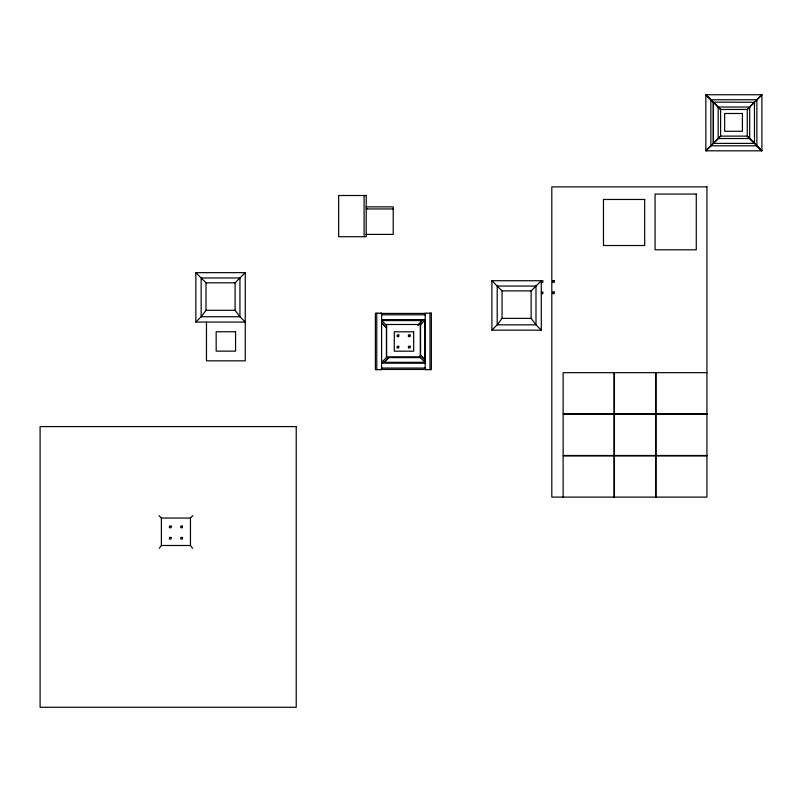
<?xml version="1.0" encoding="UTF-8"?>
<svg xmlns="http://www.w3.org/2000/svg" width="802" height="802" viewBox="0 0 802 802"><rect width="100%" height="100%" fill="white"/><g stroke="black" fill="none" stroke-linecap="round" stroke-linejoin="round"><path stroke-width="1.2" d="M195.838 272.65L206.004 282.815L206.004 310.284L201.162 316.75L195.838 322.063L195.838 272.65L245.252 272.65L245.252 360.84L206.475 360.84L206.475 322.063M159.297 548.267L161.382 545.5L161.382 518.032L158.956 515.606M491.887 280.73L502.052 290.895L502.052 318.364L497.2 324.83L491.887 330.143L491.887 280.73L542.914 280.73L542.914 282.344L541.3 282.344M422.644 319.677L417.912 325.291L421.15 322.163M706.001 150.826L720.607 136.119L747.274 136.119L761.74 150.826L706.001 150.826L707.615 149.222M713.269 143.368L713.269 102.165L706.001 94.736L761.74 94.736L747.274 109.453L747.274 136.119L761.9 150.636L761.9 94.897L754.471 102.165L754.471 143.388L713.269 143.398L705.84 150.636L705.84 94.897L713.269 102.165L754.542 102.255L747.274 109.453L720.607 109.453L713.339 102.255M718.191 138.535L713.409 143.388L713.409 102.185L720.607 109.453L720.607 136.119L718.191 138.535L718.191 107.027L749.69 107.037L749.68 138.535M705.84 150.636L707.444 149.022M760.296 96.511L761.9 94.897M206.004 282.815L235.086 282.815L245.252 272.65M161.382 518.032L190.465 518.032L192.891 515.606M502.052 290.895L531.135 290.895L541.3 280.73L541.3 330.143L491.887 330.143M420.338 357.592L386.424 357.612L381.702 362.324L425.05 362.324L425.05 319.677L420.318 325.291L420.338 357.592L425.05 362.324M760.126 96.34L761.74 94.736M718.181 138.525L749.69 138.525M710.843 145.804L756.898 145.804M366.203 208.951L393.221 208.951M365.752 234.405L393.221 234.405L393.221 206.856L366.203 206.856L366.895 208.951M541.3 292.038L542.914 292.038L542.914 293.652L541.3 293.652M206.004 310.284L235.086 310.284L239.938 316.75L245.252 322.063L195.838 322.063M380.198 313.432L425.291 313.432M381.582 314.805L425.17 314.805M502.052 318.364L531.135 318.364L535.987 324.83L541.3 330.143M381.582 319.617L425.17 319.617M422.764 320.589L381.702 320.589L386.404 325.311L386.424 357.612M381.582 363.166L425.24 363.246M381.652 368.058L425.24 368.058M380.268 369.441L426.624 369.441M706.933 372.679L656.036 372.679L656.036 413.882L706.933 413.882M706.933 414.293L656.036 414.293L656.036 455.496L706.933 455.496M706.933 455.897L656.036 455.897L656.036 497.1M161.382 545.5L190.465 545.5L192.54 548.267M757.82 146.606L761.9 150.636M706.001 94.736L710.041 98.816M759.324 148.42L761.74 150.826M705.84 94.897L708.246 97.323M756.877 145.794L756.877 99.739L710.843 99.759L710.863 145.794M655.635 497.1L655.635 455.897L614.432 455.897L614.432 497.1M614.021 497.1L614.021 455.897L563.124 455.897L563.124 497.1M531.135 290.895L531.135 318.364M429.982 313.161L429.982 369.672M376.77 313.191L376.77 369.672M364.098 195.508L364.098 236.72M235.086 282.815L235.086 310.284M190.465 518.032L190.465 545.5M388.83 357.592L384.108 362.324L388.83 357.612M742.421 113.493L724.647 113.493L724.647 131.267L742.421 131.267L742.421 113.493M706.933 186.866L551.816 186.866L551.816 497.1L706.933 497.1L706.933 186.866M696.276 194.054L655.074 194.054L655.074 249.803L696.276 249.803L696.276 194.054M366.203 195.508L338.655 195.508L338.655 236.72L366.203 236.72L366.203 195.508M644.678 199.467L603.475 199.467L603.475 245.522L644.678 245.522L644.678 199.467M239.938 277.963L201.162 277.963L201.162 316.75L239.938 316.75L239.938 277.963M554.232 280.73L552.608 280.73L552.608 282.344L554.232 282.344L554.232 280.73M535.987 286.043L497.2 286.043L497.2 324.83L535.987 324.83L535.987 286.043M554.232 292.038L552.608 292.038L552.608 293.652L554.232 293.652L554.232 292.038M431.356 313.161L425.17 313.161L425.17 369.672L431.356 369.672L431.356 313.161M381.582 313.191L375.386 313.191L375.386 369.672L381.582 369.672L381.582 313.191M420.559 324.489L386.624 324.489L386.624 356.8L420.559 356.8L420.559 324.489M235.557 331.757L216.169 331.757L216.169 351.146L235.557 351.146L235.557 331.757M413.682 331.797L394.293 331.797L394.293 351.186L413.682 351.186L413.682 331.797M398.744 334.985L397.13 334.985L397.13 336.609L398.744 336.609L398.744 334.985M410.053 334.985L408.439 334.985L408.439 336.609L410.053 336.609L410.053 334.985M398.744 346.304L397.13 346.304L397.13 347.918L398.744 347.918L398.744 346.304M410.053 346.304L408.439 346.304L408.439 347.918L410.053 347.918L410.053 346.304M614.021 372.679L563.124 372.679L563.124 413.882L614.021 413.882L614.021 372.679M655.635 372.679L614.432 372.679L614.432 413.882L655.635 413.882L655.635 372.679M614.021 414.293L563.124 414.293L563.124 455.496L614.021 455.496L614.021 414.293M655.635 414.293L614.432 414.293L614.432 455.496L655.635 455.496L655.635 414.293M296.229 426.584L40.1 426.584L40.1 707.264L296.229 707.264L296.229 426.584M171.077 526.102L169.453 526.102L169.453 527.726L171.077 527.726L171.077 526.102M182.385 526.102L180.771 526.102L180.771 527.726L182.385 527.726L182.385 526.102M171.077 537.42L169.453 537.42L169.453 539.034L171.077 539.034L171.077 537.42M182.385 537.42L180.771 537.42L180.771 539.034L182.385 539.034L182.385 537.42M425.05 359.918L420.318 355.186L425.05 359.918M386.424 327.717L381.702 322.995L386.404 327.717"/></g></svg>
